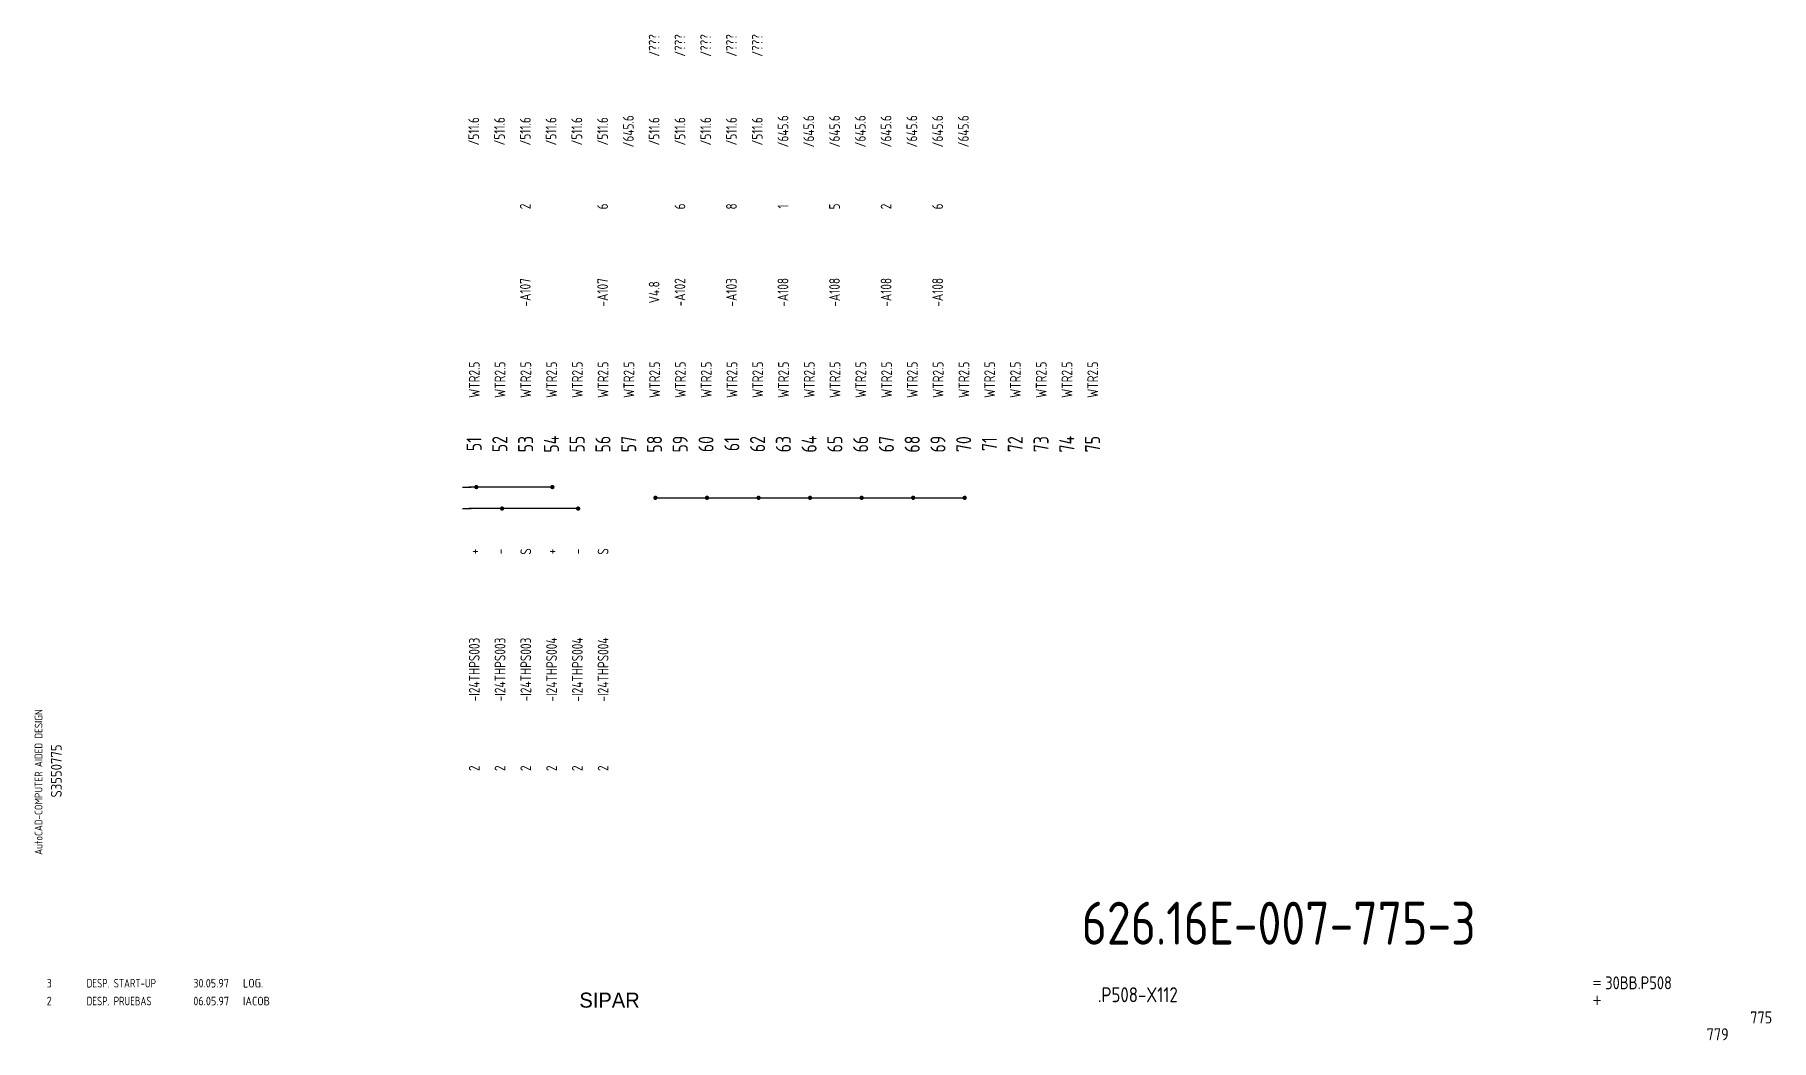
# Model space of a CAD drawing. Extents: x 10 to 414, y 6 to 240.
import ezdxf
from ezdxf.enums import TextEntityAlignment as Align

# ---------------------------------------------------------------- set-up
doc = ezdxf.new("R2010")
doc.units = 0
doc.header["$LTSCALE"] = 5
doc.header["$MEASUREMENT"] = 0
doc.layers.get('0').update_dxf_attribs({"linetype": 'CONTINUOUS'})
doc.layers.add('3', color=3, linetype='CONTINUOUS')
doc.layers.add('CART', color=7, linetype='CONTINUOUS')
doc.styles.add('DIN', font='DIN.shx', dxfattribs={"width": 0.85})
doc.styles.add('N', font='ROMANS', dxfattribs={"width": 0.85, "height": 3})
doc.styles.add('X', font='UNIV.SHX', dxfattribs={"height": 3.5})

# ---------------------------------------------------------------- blocks, each defined once
blk = doc.blocks.new('REV2')
at = {"color": 3, "style": 'DIN'}
for s, width, p in [('2', 0.9, (12.45, 13.79)), ('DESP. PRUEBAS', 0.8, (21.76, 13.79)), ('06.05.97', 0.9, (46.59, 13.79)), ('IACOB', 0.9, (58.16, 13.79))]:
    blk.add_text(s, height=2, dxfattribs=dict(at, width=width)).set_placement(p)

msp = doc.modelspace()

# ---------------------------------------------------------------- linework, layer by layer
at = {"linetype": 'Continuous'}
for p, q in [((130, 134.5), (110.73, 134.5)), ((136, 129.5), (110.73, 129.5))]:
    msp.add_line(p, q, dxfattribs=at)
msp.add_line((154, 132), (226.19, 132))
for points in [[(109.26, 134.5), (111.26, 134.5)], [(109.26, 129.5), (111.26, 129.5)]]:
    msp.add_lwpolyline(points, dxfattribs=at)
at = {"const_width": 0.5}
for points in [[(112.23, 134.5, 1), (112.73, 134.5, 1)], [(129.94, 134.5, 1), (130.44, 134.5, 1)], [(118.23, 129.5, -1), (118.73, 129.5, -1)], [(135.94, 129.5, -1), (136.44, 129.5, -1)], [(153.94, 132, 1), (154.44, 132, 1)], [(165.94, 132, 1), (166.44, 132, 1)], [(177.94, 132, 1), (178.44, 132, 1)], [(189.94, 132, 1), (190.44, 132, 1)], [(201.94, 132, 1), (202.44, 132, 1)], [(213.94, 132, 1), (214.44, 132, 1)], [(225.94, 132, 1), (226.44, 132, 1)]]:
    msp.add_lwpolyline(points, format="xyb", close=True, dxfattribs=at)

# ---------------------------------------------------------------- block references
at = {"linetype": 'Continuous'}
msp.add_blockref('REV2', (0, 0), dxfattribs=at)

# ---------------------------------------------------------------- texts
at = {"style": 'DIN', "width": 0.8}
for s, p in [('/???', (153.88, 237.36)), ('/???', (159.88, 237.36)), ('/???', (165.88, 237.36)), ('/???', (171.88, 237.36)), ('/???', (177.88, 237.36)), ('/511.6', (111.88, 217.36)), ('/511.6', (117.88, 217.36)), ('/511.6', (123.88, 217.36)), ('/511.6', (129.88, 217.36)), ('/511.6', (135.88, 217.36)), ('/511.6', (141.88, 217.36)), ('/645.6', (147.88, 217.36)), ('/511.6', (153.88, 217.36)), ('/511.6', (159.88, 217.36)), ('/511.6', (165.88, 217.36)), ('/511.6', (171.88, 217.36)), ('/511.6', (177.88, 217.36)), ('/645.6', (183.88, 217.36)), ('/645.6', (189.88, 217.36)), ('/645.6', (195.88, 217.36)), ('/645.6', (201.88, 217.36)), ('/645.6', (207.88, 217.36)), ('/645.6', (213.88, 217.36)), ('/645.6', (219.88, 217.36)), ('/645.6', (225.88, 217.36)), ('2', (123.88, 199.86)), ('6', (141.88, 199.86)), ('6', (159.88, 199.86)), ('8', (171.88, 199.86)), ('1', (183.88, 199.86)), ('5', (195.88, 199.86)), ('2', (207.88, 199.86)), ('6', (219.88, 199.86)), ('-A107', (123.88, 179.86)), ('-A107', (141.88, 179.86)), ('V4.8', (153.88, 179.86)), ('-A102', (159.88, 179.86)), ('-A103', (171.88, 179.86)), ('-A108', (183.88, 179.86)), ('-A108', (195.88, 179.86)), ('-A108', (207.88, 179.86)), ('-A108', (219.88, 179.86)), ('WTR2.5', (112, 159.5)), ('WTR2.5', (118, 159.5)), ('WTR2.5', (124, 159.5)), ('WTR2.5', (130, 159.5)), ('WTR2.5', (136, 159.5)), ('WTR2.5', (142, 159.5)), ('WTR2.5', (148, 159.5)), ('WTR2.5', (154, 159.5)), ('WTR2.5', (160, 159.5)), ('WTR2.5', (166, 159.5)), ('WTR2.5', (172, 159.5)), ('WTR2.5', (178, 159.5)), ('WTR2.5', (184, 159.5)), ('WTR2.5', (190, 159.5)), ('WTR2.5', (196, 159.5)), ('WTR2.5', (202, 159.5)), ('WTR2.5', (208, 159.5)), ('WTR2.5', (214, 159.5)), ('WTR2.5', (220, 159.5)), ('WTR2.5', (226, 159.5)), ('WTR2.5', (232, 159.5)), ('WTR2.5', (238, 159.5)), ('WTR2.5', (244, 159.5)), ('WTR2.5', (250, 159.5)), ('WTR2.5', (256, 159.5)), ('+', (112, 119.5)), ('-', (118, 119.5)), ('S', (124, 119.5)), ('+', (130, 119.5)), ('-', (136, 119.5)), ('S', (142, 119.5)), ('-I24THPS003', (112, 92)), ('-I24THPS003', (118, 92)), ('-I24THPS003', (124, 92)), ('-I24THPS004', (130, 92)), ('-I24THPS004', (136, 92)), ('-I24THPS004', (142, 92)), ('2', (112, 69)), ('2', (118, 69)), ('2', (124, 69)), ('2', (130, 69)), ('2', (136, 69)), ('2', (142, 69))]:
    msp.add_text(s, height=2.5, rotation=90, dxfattribs=at).set_placement(p, align=Align.MIDDLE)
at = {"color": 6, "style": 'DIN', "width": 0.8}
for s, p in [('51', (111.96, 144.5)), ('52', (117.96, 144.5)), ('53', (123.96, 144.5)), ('54', (129.96, 144.5)), ('55', (135.96, 144.5)), ('56', (141.96, 144.5)), ('57', (147.96, 144.5)), ('58', (153.96, 144.5)), ('59', (159.96, 144.5)), ('60', (165.96, 144.5)), ('61', (171.96, 144.5)), ('62', (177.96, 144.5)), ('63', (183.96, 144.5)), ('64', (189.96, 144.5)), ('65', (195.96, 144.5)), ('66', (201.96, 144.5)), ('67', (207.96, 144.5)), ('68', (213.96, 144.5)), ('69', (219.96, 144.5)), ('70', (225.96, 144.5)), ('71', (231.96, 144.5)), ('72', (237.96, 144.5)), ('73', (243.96, 144.5)), ('74', (249.96, 144.5)), ('75', (255.96, 144.5))]:
    msp.add_text(s, height=3.5, rotation=90, dxfattribs=at).set_placement(p, align=Align.MIDDLE)
at = {"color": 3, "style": 'DIN'}
for s, width, p in [('3', 0.9, (12.45, 17.94)), ('DESP. START-UP', 0.8, (21.76, 17.94)), ('30.05.97', 0.9, (46.59, 17.94)), ('LOG.', 0.9, (58.16, 17.94))]:
    msp.add_text(s, height=2, dxfattribs=dict(at, width=width)).set_placement(p)
at = {"color": 2, "insert": (253.43, 37.92), "char_height": 10, "width": 111.0411, "attachment_point": 1, "style": 'DIN'}
msp.add_mtext('626.16E-007-775-3', dxfattribs=at)
at = {"layer": '3', "color": 2, "style": 'DIN', "width": 0.85}
msp.add_text('.P508-X112', height=3.5, dxfattribs=at).set_placement((266.5, 14.51), align=Align.CENTER)
at = {"layer": 'CART', "color": 1, "style": 'DIN', "width": 0.9}
msp.add_text('AutoCAD-COMPUTER AIDED DESIGN', height=1.8, rotation=90, dxfattribs=at).set_placement((11.47, 48.84))
at = {"layer": 'CART', "color": 3, "style": 'N', "width": 0.85}
for s, p in [('=', (372.24, 17.91)), ('+', (372.24, 13.87))]:
    msp.add_text(s, height=2.5, dxfattribs=at).set_placement(p)
at = {"layer": 'CART', "color": 3, "style": 'DIN', "width": 0.9, "flags": 1}
msp.add_attdef('S3550775', text='', height=2.5, rotation=90, dxfattribs=at).set_placement((15.95, 68.38), align=Align.CENTER)
at = {"layer": 'CART', "color": 3, "style": 'DIN', "width": 0.85}
msp.add_attdef('30BB.P508', text='', height=3, dxfattribs=at).set_placement((375.33, 16.63), align=Align.BOTTOM_LEFT)
at = {"layer": 'CART', "color": 6, "style": 'X', "flags": 1}
msp.add_attdef('SIPAR', text='', height=3.5, dxfattribs=at).set_placement((143.5, 15), align=Align.MIDDLE)
at = {"layer": 'CART', "color": 2, "style": 'DIN', "width": 0.9, "flags": 1}
msp.add_attdef('775', text='', height=2.8, dxfattribs=at).set_placement((414.2, 9.56), align=Align.RIGHT)
at = {"layer": 'CART', "color": 7, "style": 'DIN', "width": 0.9, "flags": 1}
msp.add_attdef('779', (398.93, 5.65), '', height=2.8, dxfattribs=at)

doc.saveas('drawing.dxf')
